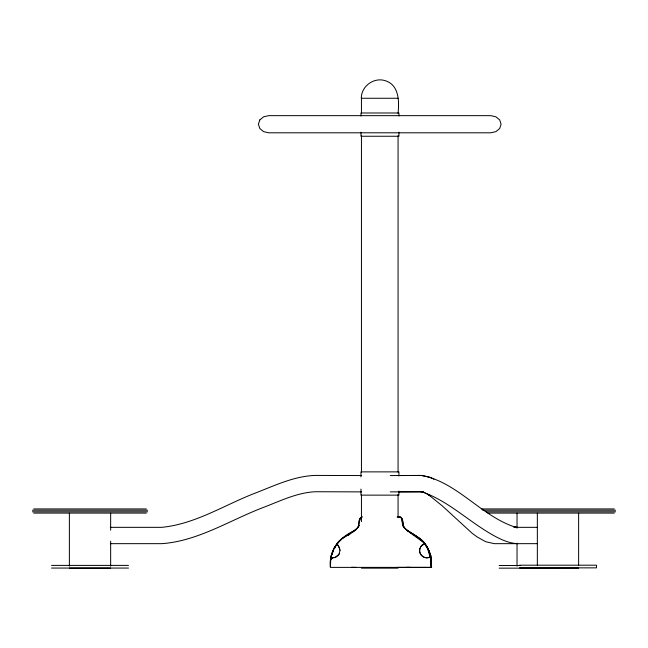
<?xml version="1.0" encoding="UTF-8"?>
<svg xmlns="http://www.w3.org/2000/svg" width="648" height="648" viewBox="0 0 648 648"><rect width="100%" height="100%" fill="white"/><g stroke="black" fill="none" stroke-linecap="round" stroke-linejoin="round"><path stroke-width="0.97" d="M330.399 566.482L330.95 556.51L333.866 548.637A40.735 40.735 0 0 1 336.28 544.604C341.059 536.868 350.544 534.446 356.805 528.379C361.041 525.504 356.821 518.303 362.337 516.829M331.266 557.393L331.136 559.2L331.266 557.393A19.756 19.756 0 0 1 331.411 556.51M339.981 550.606L339.026 554.194L335.267 557.353L334.117 557.628M359.672 520.441L359.98 519.105L359.737 520.466M429.908 556.818L429.632 557.191L430.288 556.737C428.612 554.226 426.773 539.322 421.5 545.713C419.718 547.665 419.118 550.557 420.042 553.052C421.346 557.013 426.935 559.305 430.288 556.737M359.519 519.105L358.376 526.265M420.074 548.159C417.733 553.846 424.278 560.066 429.859 557.077M331.817 554.753L332.076 553.878M332.716 552.128L332.375 553.003L333.574 550.387M359.097 525.771L359.308 525.22L358.385 526.8M333.072 551.245L333.469 550.371M339.309 553.708C337.916 556.721 334.271 558.471 331.079 557.612C332.464 551.213 337.3 537.046 340.054 550.549M335.316 547.106L334.319 548.637A40.743 40.743 0 0 1 336.733 544.604L337.762 543.186M336.312 545.576L337.802 543.283M420.601 547.025L422.204 545.114L424.651 544.223M357.469 527.594L358.085 526.735M360.272 518.505L361.932 517.128M338.296 542.522L341.828 539.063M357.267 528.379L355.776 529.813M354.91 530.161L354.488 530.51C339.503 537.427 328.585 550.314 330.35 567.389L431.592 567.389L430.815 555.628L428.085 548.637A40.735 40.735 0 0 0 425.671 544.604C420.819 536.674 410.97 534.438 404.806 527.999C401.047 524.515 405.041 515.986 397.451 516.44L399.605 516.829M354.513 530.858L355.371 530.161L351.775 532.794M342.452 538.561L353.184 531.7M425.331 544.531L427.785 548.637M347.814 535.653L350.187 533.936M331.314 557.693L333.056 557.612M423.97 544.085L424.31 544.433M405.956 567.373L410.387 567.324M398.358 475.559L421.435 475.421C457.399 481.999 481.14 516.245 515.411 527.172L513.475 526.775L517.501 527.342M398.35 491.881L422.885 491.864L420.714 491.468L424.221 492.488L430.256 495.769L428.425 494.651L442.382 505.983L472.238 533.369L477.017 536.844L485.676 541.728L494.335 543.664L537.322 543.664M390.226 475.567L421.289 475.47L430.094 477.244L433.893 479.18M390.234 491.889L419.92 491.735L423.954 492.253L422.002 491.856C450.352 501.601 471.809 524.71 498.361 537.978C504.29 540.942 510.673 543.316 517.347 543.664M398.147 98.261L361.309 98.261C361.155 86.216 374.009 76.877 385.422 80.749C399.257 85.107 399.249 101.623 398.066 113.424M33.688 508.931L146.335 508.931M481.343 508.931L614.312 508.931M32.4 510.219L147.623 510.219M482.768 510.219L615.6 510.219M32.4 511.807L147.623 511.807M486.292 511.807L615.6 511.807M33.688 513.095L146.335 513.095M488.009 513.095L614.312 513.095M110.282 527.342L161.563 527.342C195.672 524.159 225.512 504.241 257.021 492.415C275.821 485.06 294.953 475.972 315.519 475.421L361.681 475.559M515.298 527.342L537.403 527.342M110.354 543.664L161.814 543.664C198.15 541.088 229.983 520.117 263.347 507.457C280.244 501.017 297.254 492.464 315.681 491.735L361.681 491.881M519.502 565.194L596.476 565.194L596.476 567.859L519.502 567.859M51.524 565.396L128.498 565.396M499.187 565.493L520.474 565.493M51.524 568.061L128.498 568.061M69.377 568.142L110.654 568.142M361.446 568.142L398.066 568.142M499.187 568.158L578.624 568.142M397.329 567.365L431.592 567.389M351.556 567.324L355.987 567.373M397.135 517.007L400.019 517.128L401.679 518.505L403.113 526.265A13.268 13.268 0 0 0 404.02 527.594L407.001 530.51L423.654 542.522L425.21 544.604A40.743 40.743 0 0 1 427.623 548.637L429.656 553.003M331.736 557.782L332.789 557.985L331.865 557.782M398.139 516.602L400.019 517.128M338.054 545.187L336.976 544.652M336.612 544.531L338.377 546.053L339.876 549.366M406.571 530.161C416.615 535.783 427.34 542.546 430.134 554.753A19.756 19.756 0 0 1 430.677 557.393L431.09 566.482M407.033 530.161L420.576 539.063L424.108 542.522L428.085 548.637L430.815 555.628L431.544 566.482M403.858 526.735L404.482 527.594M404.02 527.594L402.489 524.629L401.971 519.105M403.566 526.265L402.424 519.105M428.482 550.371L430.677 557.393L431.131 567.389M578.624 513.2L578.624 565.145M537.346 513.2L537.346 565.145M517.031 513.2L517.031 528.185M517.031 543.17L517.031 566.15M398.949 116.024L398.949 112.987L360.985 112.987L360.985 116.024M398.949 132.208L398.949 136.25L360.985 136.25L360.985 132.208M398.925 475.916L398.925 471.874L360.96 471.874L360.96 476.928M398.925 491.095L398.925 495.137L360.96 495.137L360.96 489.07M398.066 135.659L398.066 472.149M398.066 494.375L398.066 517.622M361.446 98.269L361.446 113.424M361.446 135.659L361.446 472.149M361.446 494.375L361.446 521.664M110.654 513.2L110.654 530.177M110.654 541.169L110.654 566.15M69.377 513.2L69.377 566.15M358.546 526.735A13.268 13.268 0 0 1 358.239 527.172M259.808 119.937L258.414 124.222L259.808 128.515L263.606 131.649L268.79 132.799L490.722 132.799L495.906 131.649L499.705 128.515L501.09 124.222L499.705 119.937L495.906 116.802L490.722 115.652L268.79 115.652L263.606 116.802L259.808 119.937"/></g></svg>
